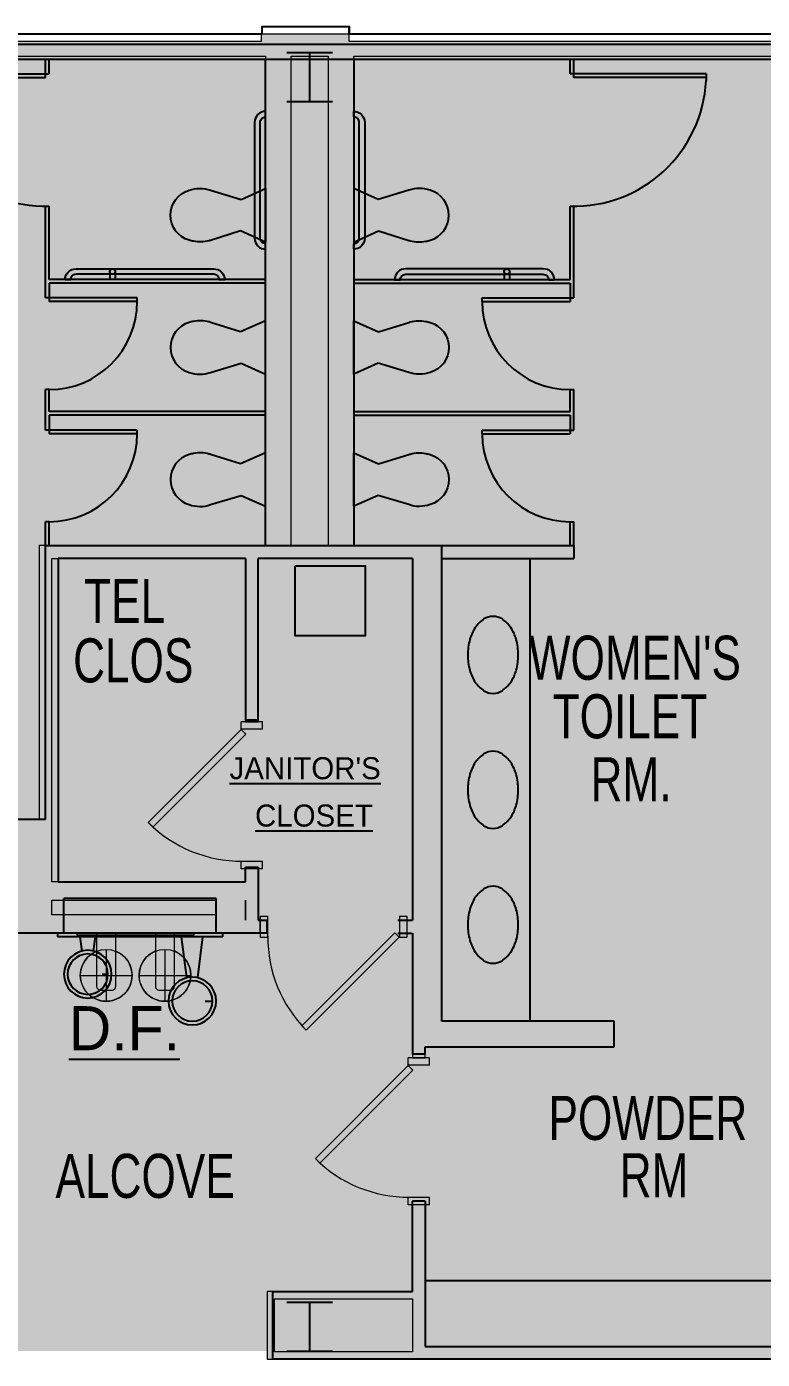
# Model space of a CAD drawing. Header units: inches. Extents: x 1209 to 3903, y 11893 to 13703.
# Drawn here: x 2865.4 to 3065.8, y 12641.4 to 13004.1 of the extents above; entities that cross this region are included whole.
import ezdxf
from ezdxf.enums import TextEntityAlignment as Align

# ---------------------------------------------------------------- set-up
doc = ezdxf.new("R2010")
doc.units = ezdxf.units.IN
doc.header["$MEASUREMENT"] = 0
for name, color, linetype in [('L1$0$A-Plmb', 8, 'Continuous'), ('L1$0$Plaza America BA02$0$51', 8, 'Continuous'), ('L1$0$SCOPE', 8, 'Continuous')]:
    doc.layers.add(name, color=color, linetype=linetype)
for name, color, linetype, lineweight in [('X2$0$A-DETL', 8, 'Continuous', 13), ('X2$0$A-DETL-GENF', 247, 'Continuous', 9), ('X2$0$A-DOOR', 8, 'Continuous', 13), ('X2$0$A-DOOR-FRAM', 8, 'Continuous', 20), ('X2$0$A-WALL', 8, 'Continuous', 13), ('X2$0$A-WALL-PATT', 8, 'Continuous', 13), ('X2$0$I-WALL', 8, 'Continuous', 13), ('X2$0$P-SANR-FIXT', 8, 'Continuous', 13)]:
    doc.layers.add(name, color=color, linetype=linetype, lineweight=lineweight)
doc.styles.add('L1$0$Plaza America BA02$0$STANDARD', font='txt')

# ---------------------------------------------------------------- blocks, each defined once
blk = doc.blocks.new('X2$0$Single Flush - OTJ_SOLIDFLUSH_ALUM-4757488-FIRST FLOOR DEMOLITION')
at = {"layer": 'X2$0$A-DOOR'}
for p, q in [((-7.42, 28.2), (-8.65, 26.96)), ((-8.65, 26.96), (16.67, 1.64)), ((17.91, 2.87), (-7.42, 28.2)), ((16.67, 1.64), (17.91, 2.87))]:
    blk.add_line(p, q, dxfattribs=at)
blk.add_arc((17.91, 2.87), 35.81, 135, 180.5, dxfattribs=at)
at = {"layer": 'X2$0$A-DOOR-FRAM'}
for p, q in [((-20, -2.88), (-20, 2.87)), ((-20, 2.87), (-18, 2.87)), ((-18, -2.88), (-18, 2.87)), ((18, -2.88), (18, 2.87)), ((18, 2.87), (20, 2.87)), ((20, -2.88), (20, 2.87)), ((-20, -2.88), (-18, -2.88)), ((18, -2.88), (20, -2.88))]:
    blk.add_line(p, q, dxfattribs=at)
blk = doc.blocks.new('X2$0$Single Flush - OTJ_SOLIDFLUSH_ALUM-4758954-FIRST FLOOR DEMOLITION')
at = {"layer": 'X2$0$A-DOOR'}
for p, q in [((-8.65, -26.96), (16.67, -1.64)), ((17.91, -2.88), (-7.42, -28.2)), ((16.67, -1.64), (17.91, -2.88)), ((-7.42, -28.2), (-8.65, -26.96))]:
    blk.add_line(p, q, dxfattribs=at)
blk.add_arc((17.91, -2.88), 35.81, 179.5, 225, dxfattribs=at)
at = {"layer": 'X2$0$A-DOOR-FRAM'}
for p, q in [((-20, 2.88), (-20, -2.88)), ((-20, 2.88), (-18, 2.88)), ((-18, 2.88), (-18, -2.88)), ((18, 2.88), (18, -2.88)), ((18, 2.88), (20, 2.88)), ((20, 2.88), (20, -2.88)), ((-20, -2.88), (-18, -2.88)), ((18, -2.88), (20, -2.88))]:
    blk.add_line(p, q, dxfattribs=at)
blk = doc.blocks.new('X2$0$P-Drinking_Fountain-Wall_Mounted - HI-LO-5146566-FIRST FLOOR DEMOLITION')
at = {"layer": 'X2$0$P-SANR-FIXT'}
for p, q in [((19.07, 6.44), (19.07, 20.56)), ((35.07, 6.44), (35.07, 20.56)), ((16.44, 16.5), (16.44, 2.15)), ((16.44, 16.5), (16.44, 2)), ((20.69, 17.5), (17.44, 17.5)), ((20.69, 17.5), (17.44, 17.5)), ((21.69, 2.15), (21.69, 16.5)), ((21.69, 2), (21.69, 16.5)), ((32.44, 16.5), (32.44, 2.15)), ((32.44, 16.5), (32.44, 2)), ((36.69, 17.5), (33.44, 17.5)), ((36.69, 17.5), (33.44, 17.5)), ((37.69, 2.15), (37.69, 16.5)), ((37.69, 2), (37.69, 16.5)), ((26.25, 13.5), (12, 13.5)), ((42.25, 13.5), (28, 13.5)), ((43.07, 2.5), (11.07, 2.5)), ((11.07, 2.5), (11.07, 2)), ((11.07, 2.5), (11.07, 2)), ((43.07, 2.5), (11.07, 2.5)), ((43.07, 2), (43.07, 2.5)), ((43.07, 2), (43.07, 2.5))]:
    blk.add_line(p, q, dxfattribs=at)
for centre in [(19.07, 13.5), (35.07, 13.5)]:
    blk.add_circle(centre, 7.06, dxfattribs=at)
for centre, radius, start, end in [((19.07, 13.5), 7.06, 360, 180), ((35.07, 13.5), 7.06, 360, 180), ((17.44, 16.5), 1, 90, 180), ((17.44, 16.5), 1, 90, 180), ((20.69, 16.5), 1, 360, 90), ((20.69, 16.5), 1, 360, 90), ((33.44, 16.5), 1, 90, 180), ((33.44, 16.5), 1, 90, 180), ((36.69, 16.5), 1, 0, 90), ((36.69, 16.5), 1, 360, 90), ((19.07, 13.5), 7.06, 180, 247.9798), ((19.07, 13.5), 7.06, 292.0202, 360), ((35.07, 13.5), 7.06, 180, 247.98), ((35.07, 13.5), 7.06, 292.02, 360), ((16.59, 2.15), 0.15, 180, 270), ((21.54, 2.15), 0.15, 270, 0), ((32.59, 2.15), 0.15, 180, 270), ((37.54, 2.15), 0.15, 270, 360)]:
    blk.add_arc(centre, radius, start, end, dxfattribs=at)
blk = doc.blocks.new('L1$0$Plaza America BA02$0$W12X14')
for p, q in [((-74.25, 80.249625), (74.25, 80.249625)), ((0, 80.249625), (0, -80.249625)), ((-74.25, -80.249625), (74.25, -80.249625))]:
    blk.add_line(p, q)
blk = doc.blocks.new('L1$0$Plaza America BA02$0$TOILET')
for p, q in [((-82, 180.3), (-51.9, 79.7)), ((51.1, 81.6), (82, 180.3)), ((-51.9, 79.7), (-87.4, 0)), ((87.4, 0), (51.1, 81.6)), ((-87.4, 0), (87.4, 0))]:
    blk.add_line(p, q)
for centre, radius, start, end in [((0, 226.2), 85, 89.9996, 163.8468), ((0, 226.2), 85, 16.1534, 90.0008), ((13.8, 214.7), 101.7, 159.7734, 199.7541), ((24.3, 228.7), 61.2, 6.4687, 20.2311), ((-19.6, 213.6), 106.9, 344.3425, 11.8925), ((37.7, 197.1), 47.3, 339.2232, 344.8192)]:
    blk.add_arc(centre, radius, start, end)

msp = doc.modelspace()

# ---------------------------------------------------------------- hatches: boundary and pattern name
at = {"layer": 'X2$0$A-DETL-GENF'}
h = msp.add_hatch(color=256, dxfattribs=at)
h.paths.add_polyline_path([(2930.86, 12643.67), (2930.86, 12659.84), (2970.46, 12659.84), (2970.46, 12683.41), (2973.96, 12683.41), (2973.96, 12644.86), (3074.46, 12644.86), (3074.46, 12726.41), (3070.46, 12726.41), (3070.46, 12733.41), (3074.46, 12733.41), (3074.46, 12916.76), (3134.26, 12916.76), (3134.26, 12996.11), (2954.46, 12996.11), (2954.46, 12862.87), (3014.46, 12862.87), (3014.46, 12859.37), (2978.46, 12859.37), (2978.46, 12733.41), (3025.46, 12733.41), (3025.46, 12726.41), (2973.96, 12726.41), (2973.96, 12723.41), (2970.46, 12723.41), (2970.46, 12757.39), (2968.96, 12757.39), (2968.96, 12760.89), (2970.46, 12760.89), (2970.46, 12859.37), (2928.46, 12859.37), (2928.46, 12814.88), (2924.96, 12814.88), (2924.96, 12859.37), (2872.23, 12859.37), (2872.23, 12771.38), (2924.96, 12771.38), (2924.96, 12774.88), (2928.46, 12774.88), (2928.46, 12760.89), (2928.96, 12760.89), (2928.96, 12757.39), (2860.86, 12757.36), (2860.86, 12734.57), (2857.36, 12734.57), (2857.36, 12757.36), (2856.73, 12757.36), (2856.73, 12784.36), (2852.22, 12784.36), (2852.22, 12788.36), (2868.73, 12788.36), (2868.73, 12862.87), (2930.46, 12862.87), (2930.46, 12996.11), (2780.97, 12996.11), (2780.97, 12815.84), (2775.97, 12815.84), (2775.97, 12788.36), (2812.22, 12788.36), (2812.22, 12784.36), (2775.97, 12784.36), (2775.97, 12765.13), (2763.97, 12765.13), (2763.97, 12692.32), (2857.36, 12692.32), (2857.36, 12694.57), (2860.86, 12694.57), (2860.86, 12643.67), (2908.03, 12643.67)], flags=0)
h.paths.add_polyline_path([(2970.46, 12643.67), (2970.46, 12657.84), (2932.86, 12657.84), (2932.86, 12643.67), (2968.06, 12643.67)], flags=0)
h.paths.add_polyline_path([(3154.01, 12643.67), (3167.14, 12643.67), (3167.14, 12644.86), (3168.83, 12644.86), (3168.83, 12862.26), (3079.08, 12862.26), (3079.08, 12644.86), (3127.14, 12644.86), (3127.14, 12643.67)], flags=0)
h.paths.add_polyline_path([(3173.45, 12644.86), (3176.5, 12644.86), (3176.5, 12862.26), (3173.45, 12862.26), (3173.45, 12645.86)], flags=0)
h.paths.add_polyline_path([(3181.12, 12644.86), (3187.09, 12644.86), (3187.09, 12862.26), (3181.12, 12862.26), (3181.12, 12645.36)], flags=0)
h.paths.add_polyline_path([(2661.08, 12645.98), (2760.47, 12645.98), (2760.47, 12765.13), (2660.89, 12765.13), (2660.89, 12732.42), (2655.89, 12732.42), (2655.89, 12690.92), (2660.89, 12690.92), (2660.89, 12645.98)], flags=0)
h.paths.add_polyline_path([(2763.97, 12645.98), (2857.36, 12645.98), (2857.36, 12656.84), (2763.97, 12656.84)], flags=0)
h.paths.add_polyline_path([(2857.36, 12660.34), (2857.36, 12688.82), (2763.97, 12688.82), (2763.97, 12660.34), (2846.49, 12660.34)], flags=0)
h.paths.add_polyline_path([(2872.23, 12762.39), (2916.98, 12762.39), (2916.98, 12766.38), (2872.23, 12766.38)], flags=0)
h.paths.add_polyline_path([(1991.25, 12767.11), (1991.25, 12996.11), (1975.89, 12996.11), (1975.89, 12767.11), (1979.01, 12767.11)], flags=0)
h.paths.add_polyline_path([(2324.36, 12767.11), (2382.61, 12767.11), (2382.61, 12785.09), (2324.36, 12785.09), (2324.36, 12776.11)], flags=0)
h.paths.add_polyline_path([(2187.34, 12767.11), (2189.39, 12767.11), (2189.39, 12813.56), (2113.68, 12813.56), (2113.68, 12767.11)], flags=0)
h.paths.add_polyline_path([(2090.5, 12767.11), (2110.18, 12767.11), (2110.18, 12813.56), (2090.5, 12813.56), (2090.5, 12767.37)], flags=0)
h.paths.add_polyline_path([(2320.36, 12767.11), (2320.36, 12789.09), (2382.61, 12789.09), (2382.61, 12843.66), (2343.23, 12843.66), (2343.23, 12913.61), (2382.61, 12913.61), (2382.61, 12971.12), (2319.86, 12971.12), (2319.86, 12990.11), (2254.85, 12990.11), (2254.85, 12915.83), (2193.39, 12915.83), (2193.39, 12767.11)], flags=0)
h.paths.add_polyline_path([(1995.87, 12767.11), (2085.87, 12767.11), (2085.87, 12996.11), (2039.97, 12996.11), (2039.97, 12999.11), (1999.97, 12999.11), (1999.97, 12996.11), (1995.87, 12996.11), (1995.87, 12774.62)], flags=0)
h.paths.add_polyline_path([(2662.89, 12775.13), (2761.97, 12775.13), (2761.97, 12878.23), (2660.89, 12878.23), (2660.89, 12849.04), (2655.89, 12849.04), (2655.89, 12807.54), (2660.89, 12807.54), (2660.89, 12775.13)], flags=0)
h.paths.add_polyline_path([(2493.89, 12776.11), (2493.89, 12808.86), (2499.89, 12808.86), (2499.89, 12850.36), (2493.89, 12850.36), (2493.89, 12878.07), (2404.36, 12878.07), (2404.36, 12776.11)], flags=0)
h.paths.add_polyline_path([(2400.86, 12776.11), (2400.86, 12990.11), (2392.61, 12990.11), (2392.61, 12776.11)], flags=0)
h.paths.add_polyline_path([(2090.5, 12817.56), (2189.39, 12817.56), (2189.39, 12937.11), (2193.39, 12937.11), (2193.39, 12921.83), (2248.85, 12921.83), (2248.85, 12990.11), (2230.37, 12990.11), (2230.37, 12980.62), (2193.39, 12980.62), (2193.39, 12977.11), (2189.39, 12977.11), (2189.39, 12996.11), (2172.39, 12996.11), (2172.39, 12999.11), (2132.39, 12999.11), (2132.39, 12996.11), (2090.5, 12996.11), (2090.5, 12841.36)], flags=0)
h.paths.add_polyline_path([(2347.23, 12847.66), (2382.61, 12847.66), (2382.61, 12909.61), (2347.23, 12909.61)], flags=0)
h.paths.add_polyline_path([(2937.46, 12862.87), (2947.46, 12862.87), (2947.46, 12996.11), (2937.46, 12996.11), (2937.46, 12864.39)], flags=0)
h.paths.add_polyline_path([(3079.25, 12866.89), (3151.26, 12866.89), (3151.26, 12996.11), (3142.26, 12996.11), (3142.26, 12912.76), (3079.08, 12912.76), (3079.08, 12866.89)], flags=0)
h.paths.add_polyline_path([(2404.5, 12882.07), (2493.89, 12882.07), (2493.89, 12911.36), (2499.89, 12911.36), (2499.89, 12952.86), (2493.89, 12952.86), (2493.89, 12984.11), (2495.89, 12984.11), (2495.89, 12990.11), (2404.36, 12990.11), (2404.36, 12882.07)], flags=0)
h.paths.add_polyline_path([(2662.36, 12882.23), (2761.97, 12882.23), (2761.97, 12986.11), (2660.89, 12986.11), (2660.89, 12957.77), (2655.89, 12957.77), (2655.89, 12916.27), (2660.89, 12916.27), (2660.89, 12882.23)], flags=0)
h.paths.add_polyline_path([(2323.86, 12975.12), (2382.61, 12975.12), (2382.61, 12990.11), (2323.86, 12990.11)], flags=0)
h.paths.add_polyline_path([(2199.09, 12985.62), (2214.87, 12985.62), (2214.87, 12988.61), (2193.39, 12988.61), (2193.39, 12985.62)], flags=0)
h.paths.add_polyline_path([(2214.87, 12993.61), (2214.87, 12999.11), (2193.39, 12999.11), (2193.39, 12993.61), (2197.15, 12993.61)], flags=0)
at = {"layer": 'X2$0$A-WALL-PATT'}
for points in [[(2892.35, 12996.11), (2929.22, 12996.11), (2929.22, 13000.11), (2780.97, 13000.11), (2780.97, 12996.11)], [(2947.46, 12996.11), (2953.26, 12996.11), (2953.26, 13002.11), (2929.22, 13002.11), (2929.22, 12996.11), (2937.46, 12996.11)], [(2953.26, 12996.11), (3170.53, 12996.11), (3170.53, 13000.11), (2953.26, 13000.11)], [(2937.46, 12862.87), (2937.46, 12996.11), (2930.46, 12996.11), (2930.46, 12862.87)], [(2954.46, 12862.87), (2954.46, 12996.11), (2947.46, 12996.11), (2947.46, 12862.87)], [(2868.73, 12788.36), (2872.23, 12788.36), (2872.23, 12862.87), (2868.73, 12862.87), (2868.73, 12791.86)], [(2872.23, 12859.37), (3014.46, 12859.37), (3014.46, 12862.87), (2872.23, 12862.87)], [(2973.96, 12726.41), (2978.46, 12726.41), (2978.46, 12859.37), (2970.46, 12859.37), (2970.46, 12726.41)], [(2860.86, 12757.36), (2872.23, 12757.39), (2872.23, 12784.36), (2856.73, 12784.36), (2856.73, 12757.36), (2859.59, 12757.36)], [(2924.96, 12766.38), (2924.96, 12771.38), (2872.23, 12771.38), (2872.23, 12766.38), (2916.98, 12766.38)], [(2924.96, 12757.39), (2924.98, 12757.39), (2924.96, 12766.38), (2916.98, 12766.38), (2916.98, 12757.39)], [(2892.35, 12757.39), (2916.98, 12757.39), (2916.98, 12762.39), (2872.23, 12762.39), (2872.23, 12757.39)], [(3025.46, 12726.41), (3025.46, 12733.41), (2978.46, 12733.41), (2978.46, 12726.41), (3023.4, 12726.41)], [(2970.16, 12657.84), (2970.46, 12657.84), (2970.46, 12659.84), (2930.86, 12659.84), (2930.86, 12657.84), (2957.88, 12657.84)], [(2930.86, 12641.36), (2932.86, 12641.36), (2932.86, 12657.84), (2930.86, 12657.84), (2930.86, 12643.34)], [(2932.86, 12641.36), (2970.46, 12641.36), (2970.46, 12643.36), (2932.86, 12643.34)]]:
    msp.add_hatch(color=256, dxfattribs=at).paths.add_polyline_path(points, flags=0)
h = msp.add_hatch(color=256, dxfattribs=at)
h.paths.add_polyline_path([(2925.11, 12760.89), (2928.46, 12760.89), (2928.46, 12774.88), (2924.96, 12774.88), (2924.98, 12760.89)], flags=0)
h.paths.add_polyline_path([(2924.96, 12814.88), (2928.46, 12814.88), (2928.46, 12859.37), (2924.96, 12859.37), (2924.96, 12841.36)], flags=0)
h = msp.add_hatch(color=256, dxfattribs=at)
h.paths.add_polyline_path([(2872.23, 12784.36), (2872.23, 12784.36), (2872.23, 12788.36), (2852.22, 12788.36), (2852.22, 12784.36), (2868.73, 12784.36)], flags=0)
h.paths.add_polyline_path([(2780.97, 12784.36), (2812.22, 12784.36), (2812.22, 12788.36), (2775.97, 12788.36), (2775.97, 12784.36)], flags=0)
h = msp.add_hatch(color=256, dxfattribs=at)
h.paths.add_polyline_path([(2924.98, 12757.39), (2928.96, 12757.39), (2928.96, 12760.89), (2924.98, 12760.89)], flags=0)
h.paths.add_polyline_path([(2970.46, 12757.39), (2970.46, 12760.89), (2968.96, 12760.89), (2968.96, 12757.39)], flags=0)
h = msp.add_hatch(color=256, dxfattribs=at)
h.paths.add_polyline_path([(2970.46, 12644.86), (2973.96, 12644.86), (2973.96, 12683.41), (2970.46, 12683.41), (2970.46, 12657.84)], flags=0)
h.paths.add_polyline_path([(2970.46, 12723.41), (2973.96, 12723.41), (2973.96, 12726.41), (2970.46, 12726.41)], flags=0)
h = msp.add_hatch(color=256, dxfattribs=at)
h.paths.add_polyline_path([(3181.12, 12641.36), (3187.09, 12641.36), (3187.09, 12644.86), (3167.14, 12644.86), (3167.14, 12641.36), (3176.5, 12641.36)], flags=0)
h.paths.add_polyline_path([(3127.14, 12641.36), (3127.14, 12644.86), (2970.46, 12644.86), (2970.46, 12641.36)], flags=0)

# ---------------------------------------------------------------- linework, layer by layer
at = {"layer": 'L1$0$A-Plmb'}
for p, q in [((2870.47, 12990.26), (2870.47, 12995.26)), ((2871.47, 12991.26), (2871.47, 12995.26)), ((3013.46, 12991.26), (3013.46, 12995.26)), ((3014.46, 12990.26), (3014.46, 12995.26)), ((2834.47, 12991.26), (2871.47, 12991.26)), ((2834.47, 12990.26), (2870.47, 12990.26)), ((3050.46, 12991.26), (3013.46, 12991.26)), ((3050.46, 12990.26), (3014.46, 12990.26)), ((3050.46, 12991.26), (3050.46, 12989.52)), ((2870.47, 12930.31), (2870.47, 12955.25)), ((2871.47, 12935.31), (2871.47, 12955.26)), ((3013.46, 12935.31), (3013.46, 12955.26)), ((3014.46, 12930.31), (3014.46, 12955.25)), ((2888, 12937.47), (2888, 12935.31)), ((2889.5, 12937.47), (2889.5, 12935.31)), ((2995.42, 12937.47), (2995.42, 12935.31)), ((2996.92, 12937.47), (2996.92, 12935.31)), ((2930.46, 12935.31), (2871.47, 12935.31)), ((2871.47, 12934.31), (2871.47, 12929.31)), ((2930.46, 12934.31), (2871.47, 12934.31)), ((2954.46, 12935.31), (3013.46, 12935.31)), ((2954.46, 12934.31), (3013.46, 12934.31)), ((3013.46, 12934.31), (3013.46, 12929.31)), ((2895.46, 12930.31), (2870.47, 12930.31)), ((2895.46, 12929.31), (2895.46, 12930.31)), ((2989.46, 12930.31), (3014.46, 12930.31)), ((2989.46, 12929.31), (2989.46, 12930.31)), ((2895.46, 12929.31), (2871.47, 12929.31)), ((2989.46, 12929.31), (3013.46, 12929.31)), ((2870.47, 12894.34), (2870.47, 12905.33)), ((2871.47, 12905.33), (2870.47, 12905.33)), ((2871.47, 12899.34), (2871.47, 12905.33)), ((3013.46, 12905.33), (3014.46, 12905.33)), ((3013.46, 12899.34), (3013.46, 12905.33)), ((3014.46, 12894.34), (3014.46, 12905.33)), ((2930.46, 12899.34), (2871.47, 12899.34)), ((2871.47, 12898.34), (2871.47, 12893.34)), ((2930.46, 12898.34), (2871.47, 12898.34)), ((2954.46, 12899.34), (3013.46, 12899.34)), ((2954.46, 12898.34), (3013.46, 12898.34)), ((3013.46, 12898.34), (3013.46, 12893.34)), ((2895.46, 12894.34), (2870.47, 12894.34)), ((2895.46, 12893.34), (2871.47, 12893.34)), ((2895.46, 12893.34), (2895.46, 12894.34)), ((2989.46, 12893.34), (2989.46, 12894.34)), ((2989.46, 12894.34), (3014.46, 12894.34)), ((2989.46, 12893.34), (3013.46, 12893.34)), ((2871.47, 12869.36), (2870.47, 12869.36)), ((2870.47, 12862.87), (2870.47, 12869.36)), ((2871.47, 12862.87), (2871.47, 12869.36)), ((3013.46, 12862.87), (3013.46, 12869.36)), ((3013.46, 12869.36), (3014.46, 12869.36)), ((3014.46, 12862.87), (3014.46, 12869.36)), ((2978.46, 12862.87), (3014.46, 12862.87)), ((3014.46, 12862.87), (3014.46, 12859.37)), ((2978.46, 12859.37), (3014.46, 12859.37)), ((3002.46, 12859.37), (3002.46, 12733.41)), ((2973.96, 12662.84), (3074.46, 12662.84))]:
    msp.add_line(p, q, dxfattribs=at)
for points in [[(2927.46, 12978.06), (2927.46, 12946.56, 0.414214), (2930.46, 12943.56), (2930.46, 12945.06, -0.414214), (2928.96, 12946.56), (2928.96, 12978.06, -0.414214), (2930.46, 12979.56), (2930.46, 12981.06, 0.414214)], [(2957.46, 12978.06), (2957.46, 12946.56, -0.414214), (2954.46, 12943.56), (2954.46, 12945.06, 0.414214), (2955.96, 12946.56), (2955.96, 12978.06, 0.414214), (2954.46, 12979.56), (2954.46, 12981.06, -0.414214)], [(2875.82, 12935.22, -0.414214), (2878.82, 12938.22), (2916.32, 12938.22, -0.414214), (2919.32, 12935.22), (2917.82, 12935.22, 0.414214), (2916.32, 12936.72), (2878.82, 12936.72, 0.414214), (2877.32, 12935.22)], [(3009.1, 12935.22, 0.414214), (3006.1, 12938.22), (2968.6, 12938.22, 0.414214), (2965.6, 12935.22), (2967.1, 12935.22, -0.414214), (2968.6, 12936.72), (3006.1, 12936.72, -0.414214), (3007.6, 12935.22)]]:
    msp.add_lwpolyline(points, format="xyb", close=True, dxfattribs=at)
msp.add_lwpolyline([(2938.55, 12857.32), (2957.55, 12857.32), (2957.55, 12838.34), (2938.55, 12838.34)], close=True, dxfattribs=at)
for centre in [(2888.75, 12937.47), (2996.17, 12937.47)]:
    msp.add_circle(centre, 0.75, dxfattribs=at)
for centre, major_axis, start_param, end_param in [((2870.47, 12991.26), (36.04, 0), 3.190166, 4.740138), ((3014.46, 12991.26), (36.04, 0), 4.68464, 6.234612), ((2871.47, 12929.31), (24, 0), 4.712389, 6.283185), ((3013.46, 12929.31), (24, 0), 3.141593, 4.712389), ((2871.47, 12893.34), (24, 0), 4.712389, 6.283185), ((3013.46, 12893.34), (24, 0), 3.141593, 4.712389), ((2994.2, 12836.19), (7.94, 0), 2.134571, 2.56159), ((2992.42, 12839), (4.61, 0), 1.570796, 2.134571), ((2992.42, 12839), (4.61, 0), 1.007022, 1.570796), ((2990.63, 12836.19), (7.94, 0), 0.580003, 1.007022), ((2997.03, 12834.34), (11.32, 0), 2.56159, 2.876594), ((2987.81, 12834.34), (11.32, 0), 0.264999, 0.580003), ((3001.5, 12833.12), (15.96, 0), 2.876594, 3.141593), ((2983.33, 12833.12), (15.96, 0), 0, 0.264999), ((3001.5, 12833.12), (15.96, 0), 3.141593, 3.406592), ((2983.33, 12833.12), (15.96, 0), 6.018186, 6.283185), ((2997.03, 12831.91), (11.32, 0), 3.406592, 3.721596), ((2987.81, 12831.91), (11.32, 0), 5.703182, 6.018186), ((2994.2, 12830.06), (7.94, 0), 3.721596, 4.148614), ((2990.63, 12830.06), (7.94, 0), 5.276164, 5.703182), ((2992.42, 12827.24), (4.61, 0), 4.148614, 4.712389), ((2992.42, 12827.24), (4.61, 0), 4.712389, 5.276164), ((2992.42, 12802.27), (4.61, 0), 1.570796, 2.134571), ((2992.42, 12802.27), (4.61, 0), 1.007022, 1.570796), ((2997.03, 12797.6), (11.32, 0), 2.56159, 2.876594), ((2994.2, 12799.45), (7.94, 0), 2.134571, 2.56159), ((2990.63, 12799.45), (7.94, 0), 0.580003, 1.007022), ((2987.81, 12797.6), (11.32, 0), 0.264999, 0.580003), ((3001.5, 12796.39), (15.96, 0), 2.876594, 3.141593), ((2983.33, 12796.39), (15.96, 0), 0, 0.264999), ((3001.5, 12796.39), (15.96, 0), 3.141593, 3.406592), ((2983.33, 12796.39), (15.96, 0), 6.018186, 6.283185), ((2997.03, 12795.17), (11.32, 0), 3.406592, 3.721596), ((2987.81, 12795.17), (11.32, 0), 5.703182, 6.018186), ((2994.2, 12793.32), (7.94, 0), 3.721596, 4.148614), ((2990.63, 12793.32), (7.94, 0), 5.276164, 5.703182), ((2992.42, 12790.51), (4.61, 0), 4.148614, 4.712389), ((2992.42, 12790.51), (4.61, 0), 4.712389, 5.276164), ((2992.42, 12765.54), (4.61, 0), 1.570796, 2.134571), ((2992.42, 12765.54), (4.61, 0), 1.007022, 1.570796), ((2997.03, 12760.87), (11.32, 0), 2.56159, 2.876594), ((2994.2, 12762.72), (7.94, 0), 2.134571, 2.56159), ((2990.63, 12762.72), (7.94, 0), 0.580003, 1.007022), ((2987.81, 12760.87), (11.32, 0), 0.264999, 0.580003), ((3001.5, 12759.65), (15.96, 0), 2.876594, 3.141593), ((2983.33, 12759.65), (15.96, 0), 0, 0.264999), ((3001.5, 12759.65), (15.96, 0), 3.141593, 3.406592), ((2983.33, 12759.65), (15.96, 0), 6.018186, 6.283185), ((2997.03, 12758.44), (11.32, 0), 3.406592, 3.721596), ((2987.81, 12758.44), (11.32, 0), 5.703182, 6.018186), ((2994.2, 12756.59), (7.94, 0), 3.721596, 4.148614), ((2990.63, 12756.59), (7.94, 0), 5.276164, 5.703182), ((2992.42, 12753.77), (4.61, 0), 4.148614, 4.712389), ((2992.42, 12753.77), (4.61, 0), 4.712389, 5.276164)]:
    msp.add_ellipse(centre, major_axis=major_axis, ratio=0.99924, start_param=start_param, end_param=end_param, dxfattribs=at)
at = {"layer": 'L1$0$SCOPE'}
for p, q in [((2929.52, 13002.14), (2929.52, 13004.14)), ((2929.52, 13004.14), (2953.27, 13004.14)), ((2953.27, 13002.14), (2953.27, 13004.14)), ((3169.89, 12999.26), (2660.97, 12999.26)), ((2777.77, 13002.14), (2929.52, 13002.14)), ((2953.27, 13002.14), (3169.89, 13002.14)), ((2780.97, 12995.26), (3150.84, 12995.26)), ((2930.46, 12862.87), (2930.46, 12995.26)), ((2954.46, 12995.26), (2954.46, 12862.87)), ((2870.47, 12862.87), (2978.46, 12862.87)), ((2870.47, 12788.36), (2870.47, 12862.87)), ((2870.47, 12862.87), (2870.47, 12862.87)), ((2930.46, 12862.87), (2930.46, 12862.87)), ((2978.46, 12733.41), (2978.46, 12862.87)), ((2924.96, 12859.37), (2873.97, 12859.37)), ((2873.97, 12859.37), (2873.97, 12771.38)), ((2970.46, 12859.37), (2928.46, 12859.37)), ((2970.46, 12859.37), (2970.46, 12760.89)), ((2970.46, 12859.37), (2970.46, 12859.37)), ((2928.46, 12815.34), (2924.96, 12815.34)), ((2854.47, 12788.36), (2870.47, 12788.36)), ((2924.96, 12771.38), (2924.96, 12775.37)), ((2924.96, 12775.37), (2928.46, 12775.37)), ((2928.46, 12775.37), (2928.46, 12760.89)), ((2873.97, 12771.38), (2924.96, 12771.38)), ((2875.52, 12757.39), (2875.52, 12766.84)), ((2916.98, 12766.84), (2875.52, 12766.84)), ((2916.98, 12757.39), (2916.98, 12766.84)), ((2928.46, 12760.89), (2930.91, 12760.89)), ((2930.91, 12757.39), (2930.91, 12760.89)), ((2966.46, 12760.89), (2970.46, 12760.89)), ((2930.91, 12757.39), (2861.97, 12757.39)), ((2873.73, 12757.39), (2873.73, 12756.39)), ((2918.78, 12756.39), (2873.73, 12756.39)), ((2880.49, 12752.51), (2879.95, 12756.38)), ((2883.54, 12752.51), (2884.08, 12756.38)), ((2908.99, 12745.3), (2907.59, 12756.38)), ((2912, 12745.3), (2913.4, 12756.38)), ((2918.78, 12756.39), (2918.78, 12757.39)), ((2966.46, 12757.39), (2970.21, 12757.39)), ((2970.46, 12757.39), (2970.46, 12724.41)), ((2885.96, 12746.21), (2887.22, 12746.21)), ((2913.96, 12738.9), (2915.99, 12738.9)), ((3025.46, 12733.41), (2978.46, 12733.41)), ((3025.46, 12726.41), (3025.46, 12733.41)), ((2973.96, 12724.41), (2970.46, 12724.41)), ((2973.96, 12724.41), (2973.96, 12726.41)), ((2973.96, 12726.41), (3025.46, 12726.41)), ((2973.96, 12684.45), (2970.46, 12684.45)), ((2970.46, 12659.85), (2970.46, 12684.45)), ((2973.96, 12684.45), (2973.96, 12644.85)), ((2932.46, 12659.84), (2970.46, 12659.85)), ((2932.46, 12641.36), (2932.46, 12659.84)), ((2932.46, 12659.84), (2932.46, 12659.84)), ((2973.96, 12644.85), (3126.95, 12644.85)), ((3126.95, 12641.36), (2932.46, 12641.36))]:
    msp.add_line(p, q, dxfattribs=at)
for points in [[(2754.02, 13002.14), (2754.02, 13004.14), (2777.77, 13004.14), (2777.77, 13002.14), (2929.52, 13002.14), (2929.52, 13004.14), (2953.27, 13004.14), (2953.27, 13002.14), (3169.89, 13002.14), (3169.89, 12999.26)], [(2924.96, 12859.37), (2924.96, 12815.34), (2928.46, 12815.34), (2928.46, 12859.37)]]:
    msp.add_lwpolyline(points, dxfattribs=at)
for centre, major_axis in [((2882.01, 12746.21), (6.5, 0)), ((2882.01, 12746.21), (5.5, 0)), ((2910.49, 12738.9), (6.5, 0)), ((2910.49, 12738.9), (5.5, 0))]:
    msp.add_ellipse(centre, major_axis=major_axis, ratio=0.99924, start_param=0, end_param=6.283175, dxfattribs=at)
at = {"layer": 'X2$0$A-DETL'}
for p, q in [((2938.55, 12857.32), (2957.55, 12857.32)), ((2938.55, 12838.34), (2938.55, 12857.32)), ((2957.55, 12857.32), (2957.55, 12838.34)), ((3002.46, 12859.37), (3002.46, 12733.41)), ((2957.55, 12838.34), (2938.55, 12838.34)), ((2973.96, 12662.84), (3074.46, 12662.84))]:
    msp.add_line(p, q, dxfattribs=at)
at = {"layer": 'X2$0$A-WALL'}
for p, q in [((2929.22, 13000.11), (2780.97, 13000.11)), ((2953.26, 13002.11), (2929.22, 13002.11)), ((2929.22, 13002.11), (2929.22, 13000.11)), ((2953.26, 13000.11), (2953.26, 13002.11)), ((3170.53, 13000.11), (2953.26, 13000.11)), ((2780.97, 12996.11), (2930.46, 12996.11)), ((2930.46, 12996.11), (2930.46, 12862.87)), ((2937.46, 12862.87), (2937.46, 12996.11)), ((2937.46, 12996.11), (2947.46, 12996.11)), ((2947.46, 12996.11), (2947.46, 12862.87)), ((2954.46, 12862.87), (2954.46, 12996.11)), ((2954.46, 12996.11), (3134.26, 12996.11)), ((2970.46, 12859.37), (2970.46, 12760.89)), ((2978.46, 12733.41), (2978.46, 12859.37)), ((2868.73, 12788.36), (2852.22, 12788.36)), ((2872.23, 12771.38), (2872.23, 12788.36)), ((2872.23, 12762.39), (2872.23, 12766.38)), ((2916.98, 12766.38), (2916.98, 12762.39)), ((2924.98, 12766.38), (2924.96, 12766.38)), ((2924.98, 12760.89), (2924.98, 12766.38)), ((2860.86, 12757.36), (2872.23, 12757.36)), ((2872.23, 12757.36), (2872.23, 12757.39)), ((2916.98, 12757.39), (2924.98, 12757.39)), ((2970.46, 12757.39), (2970.46, 12726.41)), ((3025.46, 12733.41), (2978.46, 12733.41)), ((3025.46, 12726.41), (3025.46, 12733.41)), ((2973.96, 12726.41), (3025.46, 12726.41))]:
    msp.add_line(p, q, dxfattribs=at)
at = {"layer": 'X2$0$I-WALL'}
for p, q in [((2868.73, 12862.87), (2868.73, 12788.36)), ((2930.46, 12862.87), (2868.73, 12862.87)), ((2947.46, 12862.87), (2937.46, 12862.87)), ((3014.46, 12862.87), (2954.46, 12862.87)), ((3014.46, 12859.37), (3014.46, 12862.87)), ((2872.23, 12788.36), (2872.23, 12859.37)), ((2872.23, 12859.37), (2924.96, 12859.37)), ((2924.96, 12859.37), (2924.96, 12814.88)), ((2928.46, 12859.37), (2970.46, 12859.37)), ((2928.46, 12814.88), (2928.46, 12859.37)), ((2978.46, 12859.37), (3014.46, 12859.37)), ((2924.96, 12814.88), (2928.46, 12814.88)), ((2928.46, 12774.88), (2924.96, 12774.88)), ((2924.96, 12774.88), (2924.96, 12771.38)), ((2928.46, 12760.89), (2928.46, 12774.88)), ((2924.96, 12771.38), (2872.23, 12771.38)), ((2872.23, 12766.38), (2916.98, 12766.38)), ((2924.96, 12766.38), (2924.96, 12760.89)), ((2916.98, 12762.39), (2872.23, 12762.39)), ((2924.96, 12760.89), (2924.98, 12760.89)), ((2928.96, 12760.89), (2928.46, 12760.89)), ((2928.96, 12757.39), (2928.96, 12760.89)), ((2970.46, 12760.89), (2968.96, 12760.89)), ((2968.96, 12760.89), (2968.96, 12757.39)), ((2872.23, 12757.39), (2916.98, 12757.39)), ((2924.98, 12757.39), (2928.96, 12757.39)), ((2968.96, 12757.39), (2970.46, 12757.39)), ((2970.46, 12726.41), (2970.46, 12723.41)), ((2970.46, 12723.41), (2973.96, 12723.41)), ((2973.96, 12723.41), (2973.96, 12726.41)), ((2970.46, 12683.41), (2970.46, 12659.84)), ((2973.96, 12683.41), (2970.46, 12683.41)), ((2973.96, 12644.86), (2973.96, 12683.41)), ((2970.46, 12659.84), (2930.86, 12659.84)), ((2930.86, 12659.84), (2930.86, 12641.36)), ((2932.86, 12657.84), (2970.46, 12657.84)), ((2932.86, 12643.36), (2932.86, 12657.84)), ((2970.46, 12657.84), (2970.46, 12643.36)), ((2970.46, 12643.36), (2932.86, 12643.36)), ((3074.46, 12644.86), (2973.96, 12644.86)), ((2930.86, 12641.36), (3127.14, 12641.36))]:
    msp.add_line(p, q, dxfattribs=at)

# ---------------------------------------------------------------- block references
at = {"layer": 'L1$0$A-Plmb', "yscale": 0.08332999666708929}
for p, xscale, rotation in [((2930.46, 12952.79), -0.08326667999972415, 90), ((2954.46, 12952.79), 0.08326667999972415, 270), ((2930.46, 12916.82), 0.08326667999972415, 90), ((2954.46, 12916.82), -0.08326667999972415, 270), ((2930.46, 12880.85), 0.08326667999972415, 90), ((2954.46, 12880.85), -0.08326667999972415, 270)]:
    msp.add_blockref('L1$0$Plaza America BA02$0$TOILET', p, dxfattribs=dict(at, xscale=xscale, rotation=rotation))
at = {"layer": 'L1$0$SCOPE', "xscale": 0.08332999666890828, "yscale": 0.08326667999972415}
for p in [(2942.46, 12990.45), (2942.46, 12650.22)]:
    msp.add_blockref('L1$0$Plaza America BA02$0$W12X14', p, dxfattribs=at)
at = {"layer": 'X2$0$A-DOOR', "rotation": 90}
for p in [(2926.71, 12794.88), (2972.21, 12703.41)]:
    msp.add_blockref('X2$0$Single Flush - OTJ_SOLIDFLUSH_ALUM-4757488-FIRST FLOOR DEMOLITION', p, dxfattribs=at)
at = {"layer": 'X2$0$A-DOOR'}
msp.add_blockref('X2$0$Single Flush - OTJ_SOLIDFLUSH_ALUM-4758954-FIRST FLOOR DEMOLITION', (2948.96, 12759.14), dxfattribs=at)
at = {"layer": 'X2$0$P-SANR-FIXT', "rotation": 180}
msp.add_blockref('X2$0$P-Drinking_Fountain-Wall_Mounted - HI-LO-5146566-FIRST FLOOR DEMOLITION', (2922.11, 12759.39), dxfattribs=at)

# ---------------------------------------------------------------- texts
at = {"layer": 'L1$0$Plaza America BA02$0$51', "style": 'L1$0$Plaza America BA02$0$STANDARD', "width": 0.75}
for s, p in [('TEL', (2881.03, 12853.82)), ('CLOS', (2878.02, 12837.62)), ("WOMEN'S", (3002.17, 12838.35)), ('TOILET', (3008.67, 12822.41)), ('RM.', (3018.99, 12805.27)), ('POWDER', (3007.53, 12713.08)), ('ALCOVE', (2873.23, 12697.3)), ('RM', (3026.93, 12697.46))]:
    msp.add_text(s, height=12, dxfattribs=at).set_placement(p, align=Align.TOP_LEFT)
at = {"layer": 'L1$0$Plaza America BA02$0$51', "style": 'L1$0$Plaza America BA02$0$STANDARD'}
for s, height, width, p in [("%%UJANITOR'S", 5.9953, 1.000751, (2920.63, 12799.28)), ('%%UCLOSET', 5.995, 1.000751, (2927.58, 12786.39)), ('%%UD.F.', 11.99, 1.000761, (2876.82, 12725.51))]:
    msp.add_text(s, height=height, dxfattribs=dict(at, width=width)).set_placement(p)

doc.saveas('drawing.dxf')
